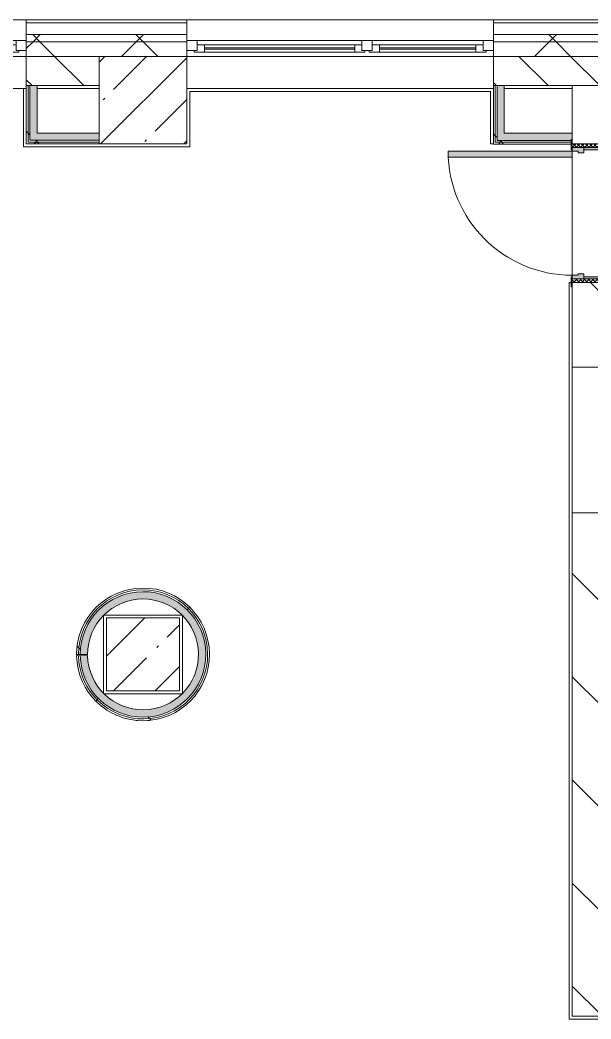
# Model space of a CAD drawing. Header units: millimetres. Extents: x 81494 to 296443, y -8553 to 29000.
# Drawn here: x 217050 to 220962, y 20500 to 27350 of the extents above; entities that cross this region are included whole.
import ezdxf

# ---------------------------------------------------------------- set-up
doc = ezdxf.new("R2010")
doc.units = ezdxf.units.MM
for name, color, linetype, lineweight, true_color in [('A-DOOR-5', 7, 'Continuous', 5, 0xe2e2e2), ('A-DOOR-6', 7, 'Continuous', 5, 0xaaaaaa), ('A-DOOR-FRAM-4', 7, 'Continuous', 5, 0xe2e2e2), ('A-DOOR-FRAM-5', 7, 'Continuous', 5, 0xaaaaaa), ('A-FLOR-2', 7, 'Continuous', 5, 0xaaaaaa), ('I-WALL-1', 7, 'Continuous', 5, 0xe7e7e7), ('I-WALL-2', 7, 'Continuous', 9, 0xe7e7e7)]:
    doc.layers.add(name, color=color, linetype=linetype, lineweight=lineweight, true_color=true_color)
for name, color, linetype, lineweight in [('A-GLAZ-3', 7, 'Continuous', 5), ('A-WALL', 7, 'Continuous', 9), ('A-WALL-4', 7, 'Continuous', 5), ('I-WALL-3', 7, 'Continuous', 5), ('S-COLS-1', 7, 'Continuous', 5)]:
    doc.layers.add(name, color=color, linetype=linetype, lineweight=lineweight)
pattern_1 = [(45, (169433.17, 0), (-353.5534, 353.5534), []), (135, (169433.17, 0), (-353.5534, -353.5534), [])]
pattern_2 = [(45, (169433.2, 0), (-530.33, 530.33), []), (135, (169433.2, 0), (-530.33, -530.33), [])]

# ---------------------------------------------------------------- blocks, each defined once
blk = doc.blocks.new('BSC_Колонна _Прямоугольная - 500х500-V250-1_3_4_птичка')
at = {"layer": 'S-COLS-1'}
h = blk.add_hatch(dxfattribs=at)
h.set_pattern_fill('FP_162', color=256, style=0, pattern_type=2)
h.set_pattern_definition([(45, (-48460, -23000), (-285.123, 285.123), []), (45, (-48174.88, -23000), (-285.123, 285.123), [504.031, -100.806, 16.764, -84.042])])
h.paths.add_polyline_path([(250, -250), (250, 250), (-250, 250), (-245.1, -250), (188.6, -250)])
for p, q in [((250, 250), (-250, 250)), ((-250, 250), (-250, -250)), ((250, -250), (250, 250)), ((-250, -250), (250, -250))]:
    blk.add_line(p, q, dxfattribs=at)
blk = doc.blocks.new('120_Окно_СКБ_2Ст - 120_Окно_СКБ_2Ст 3100х2500 _мал_створка слева_-22273855-1_3_4_птичка')
at = {"layer": 'A-GLAZ-3'}
for p, q in [((-1550, -75), (-1550, -5)), ((-1550, -5), (-1480, -5)), ((1550, -5), (-1550, -5)), ((-1480, -5), (-1480, -75)), ((650, -35), (-1480, -35)), ((-1480, -35), (-1480, -75)), ((-1430, -85), (-1430, -35)), ((-1430, -55), (600, -55)), ((600, -65), (-1430, -65)), ((600, -85), (600, -35)), ((650, -75), (650, -5)), ((650, -5), (720, -5)), ((650, -75), (650, -35)), ((720, -5), (720, -75)), ((1480, -35), (720, -35)), ((720, -35), (720, -75)), ((770, -85), (770, -35)), ((770, -55), (1430, -55)), ((1430, -65), (770, -65)), ((1430, -85), (1430, -35)), ((1480, -75), (1480, -5)), ((1480, -5), (1550, -5)), ((1480, -75), (1480, -35)), ((1550, -5), (1550, -75)), ((-1480, -75), (-1550, -75)), ((-1550, -75), (-1500, -75)), ((-1480, -75), (-1500, -75)), ((-1500, -75), (-1500, -85)), ((-1500, -85), (670, -85)), ((670, -85), (-1500, -85)), ((720, -75), (650, -75)), ((670, -75), (650, -75)), ((670, -75), (700, -75)), ((670, -85), (670, -75)), ((720, -75), (700, -75)), ((700, -75), (700, -85)), ((700, -85), (1500, -85)), ((1500, -85), (700, -85)), ((1550, -75), (1480, -75)), ((1500, -75), (1480, -75)), ((1500, -75), (1550, -75)), ((1500, -85), (1500, -75))]:
    blk.add_line(p, q, dxfattribs=at)
blk = doc.blocks.new('120_Окно_СКБ_2Ст - 120_Окно_СКБ_2Ст 2100х2400 _мал створка справа_-19092174-1_3_4_птичка')
at = {"layer": 'A-GLAZ-3'}
for p, q in [((-1050, -75), (-1050, -5)), ((-1050, -5), (-980, -5)), ((1050, -5), (-1050, -5)), ((-980, -5), (-980, -75)), ((150, -35), (-980, -35)), ((-980, -35), (-980, -75)), ((-930, -85), (-930, -35)), ((-930, -55), (100, -55)), ((100, -65), (-930, -65)), ((100, -85), (100, -35)), ((150, -75), (150, -5)), ((150, -5), (220, -5)), ((150, -75), (150, -35)), ((220, -5), (220, -75)), ((980, -35), (220, -35)), ((220, -35), (220, -75)), ((270, -85), (270, -35)), ((270, -55), (930, -55)), ((930, -65), (270, -65)), ((930, -85), (930, -35)), ((980, -75), (980, -5)), ((980, -5), (1050, -5)), ((980, -75), (980, -35)), ((1050, -5), (1050, -75)), ((-980, -75), (-1050, -75)), ((-1050, -75), (-1000, -75)), ((-980, -75), (-1000, -75)), ((-1000, -75), (-1000, -85)), ((-1000, -85), (170, -85)), ((170, -85), (-1000, -85)), ((220, -75), (150, -75)), ((170, -75), (150, -75)), ((170, -75), (200, -75)), ((170, -85), (170, -75)), ((220, -75), (200, -75)), ((200, -75), (200, -85)), ((200, -85), (1000, -85)), ((1000, -85), (200, -85)), ((1050, -75), (980, -75)), ((1000, -75), (980, -75)), ((1000, -75), (1050, -75)), ((1000, -85), (1000, -75))]:
    blk.add_line(p, q, dxfattribs=at)
blk = doc.blocks.new('110_Дверь_СКБ_1Ст_Внутренняя1 - Д-26л 950х2100 EIW30-32941023-1_3_4_птичка')
at = {"layer": 'A-DOOR-5'}
h = blk.add_hatch(color=256, dxfattribs=at)
h.paths.add_polyline_path([(-437.5, 94), (-437.5, 20), (-402.5, 20), (-407.2, 60), (-412.5, 65.8), (-412.5, 100), (-437.5, 94.9)])
h.paths.add_polyline_path([(427.5, 44), (427.5, 20), (462.5, 20), (462.5, 100), (437.5, 100), (437.5, 60), (427.5, 60)])
at = {"layer": 'A-DOOR-6'}
h = blk.add_hatch(dxfattribs=at)
h.set_pattern_fill('FP_6', color=256, style=0, pattern_type=2)
h.set_pattern_definition([(135, (1826.41, 164.685), (-14.14214, -14.14214), []), (225, (1826.41, 164.685), (14.14214, -14.14214), [])])
h.paths.add_polyline_path([(462.5, -100), (487.5, -100), (487.5, 100), (462.5, 100)])
at = {"layer": 'A-DOOR-FRAM-4'}
for points in [[(397.5, 100), (437.5, 100), (437.5, 950), (397.5, 950), (397.5, 120)], [(-492.5, 102.9), (-492.5, 100), (-422.5, 100), (-422.5, 108), (-492.5, 108)], [(447.5, 100), (517.5, 100), (517.5, 108), (447.5, 108)], [(-437.5, -100), (-422.5, -100), (-422.5, 20), (-437.5, 20)], [(447.5, -100), (462.5, -100), (462.5, 20), (447.5, 20)], [(-492.5, -100), (-492.5, -108), (-422.5, -108), (-422.5, -100), (-462.5, -100)], [(447.5, -100), (447.5, -108), (517.5, -108), (517.5, -100), (462.5, -100)]]:
    blk.add_hatch(color=256, dxfattribs=at).paths.add_polyline_path(points)
at = {"layer": 'A-DOOR-FRAM-5'}
h = blk.add_hatch(dxfattribs=at)
h.set_pattern_fill('FP_7', color=256, style=0, pattern_type=2)
h.set_pattern_definition([(45, (-296.384, 164.685), (-14.1421, 14.1421), []), (135, (-296.384, 164.685), (-14.1421, -14.1421), [])])
h.paths.add_polyline_path([(-462.5, -100), (-437.5, -100), (-443.3, 100), (-462.5, 100)])
at = {"layer": 'A-DOOR-6'}
for p, q in [((437.5, 950), (397.5, 950)), ((397.5, 950), (397.5, 100)), ((437.5, 100), (437.5, 950)), ((397.5, 100), (437.5, 100))]:
    blk.add_line(p, q, dxfattribs=at)
blk.add_arc((437.5, 100), 850, 90, 180, dxfattribs=at)
at = {"layer": 'A-DOOR-FRAM-5'}
for p, q in [((-422.5, 108), (-492.5, 108)), ((-492.5, 108), (-492.5, 100)), ((-492.5, 100), (-422.5, 100)), ((-437.5, 100), (-462.5, 100)), ((-462.5, 100), (-462.5, -100)), ((-412.5, 100), (-437.5, 100)), ((-437.5, 100), (-437.5, 20)), ((-437.5, -100), (-437.5, 100)), ((-422.5, 100), (-437.5, 100)), ((-437.5, 100), (-437.5, 99)), ((-437.5, 99), (-422.5, 99)), ((-422.5, 100), (-422.5, 108)), ((-422.5, 99), (-422.5, 100)), ((-412.5, 60), (-412.5, 100)), ((437.5, 100), (437.5, 60)), ((462.5, 100), (437.5, 100)), ((517.5, 108), (447.5, 108)), ((447.5, 108), (447.5, 100)), ((462.5, 100), (447.5, 100)), ((447.5, 100), (447.5, 99)), ((447.5, 100), (517.5, 100)), ((447.5, 99), (462.5, 99)), ((462.5, 20), (462.5, 100)), ((487.5, 100), (462.5, 100)), ((462.5, 100), (462.5, -100)), ((462.5, 99), (462.5, 100)), ((487.5, -100), (487.5, 100)), ((517.5, 100), (517.5, 108)), ((-437.5, 20), (-402.5, 20)), ((-422.5, 20), (-437.5, 20)), ((-437.5, 20), (-437.5, -100)), ((-422.5, -100), (-422.5, 20)), ((-402.5, 60), (-412.5, 60)), ((-402.5, 20), (-402.5, 60)), ((437.5, 60), (427.5, 60)), ((427.5, 60), (427.5, 20)), ((427.5, 20), (462.5, 20)), ((462.5, 20), (447.5, 20)), ((447.5, 20), (447.5, -100)), ((462.5, -100), (462.5, 20)), ((-422.5, -100), (-492.5, -100)), ((-492.5, -100), (-492.5, -108)), ((-492.5, -108), (-422.5, -108)), ((-462.5, -100), (-437.5, -100)), ((-437.5, -100), (-422.5, -100)), ((-422.5, -108), (-422.5, -100)), ((447.5, -100), (462.5, -100)), ((517.5, -100), (447.5, -100)), ((447.5, -100), (447.5, -108)), ((447.5, -108), (517.5, -108)), ((462.5, -100), (487.5, -100)), ((517.5, -108), (517.5, -100))]:
    blk.add_line(p, q, dxfattribs=at)
blk = doc.blocks.new('DOR_Проход в стене_Прямоугольный - 1000x1500-23441848-1_3_4_птичка')
at = {"layer": 'A-DOOR-6'}
for p, q in [((500, 100), (-500, 100)), ((500, -100), (-500, -100))]:
    blk.add_line(p, q, dxfattribs=at)

msp = doc.modelspace()

# ---------------------------------------------------------------- hatches: boundary and pattern name
at = {"layer": 'A-WALL-4'}
h = msp.add_hatch(dxfattribs=at)
h.set_pattern_fill('FP_116', color=256, style=0, pattern_type=2)
h.set_pattern_definition(pattern_1)
h.paths.add_polyline_path([(254066.1, 27200), (254403.2, 27200), (254403.2, 27250), (249783.2, 27250), (249783.2, 27200), (253138, 27200)])
h.paths.add_polyline_path([(242929.7, 27200), (243683.2, 27200), (243683.2, 27250), (242343.2, 27250), (242343.2, 27200)])
h.paths.add_polyline_path([(239217.6, 27200), (240243.2, 27200), (240243.2, 27250), (237643.2, 27250), (237643.2, 27200), (238289.5, 27200)])
h.paths.add_polyline_path([(245783.2, 27200), (246683.2, 27200), (246683.2, 27250), (245783.2, 27250), (245783.2, 27210)])
h.paths.add_polyline_path([(229438.2, 27200), (230493.2, 27200), (230493.2, 27250), (229438.2, 27250), (229438.2, 27210)])
h.paths.add_polyline_path([(226983.2, 27200), (227138.2, 27200), (227138.2, 27250), (226293.2, 27250), (226293.2, 27200), (226783.2, 27200)])
h.paths.add_polyline_path([(236543.2, 27200), (236543.2, 27250), (235593.2, 27250), (235593.2, 27200), (236433.5, 27200)])
h.paths.add_polyline_path([(220293.2, 27200), (221193.2, 27200), (221193.2, 27250), (220293.2, 27250), (220293.2, 27210)])
h.paths.add_polyline_path([(224193.2, 27200), (224193.2, 27250), (223293.2, 27250), (223293.2, 27200), (223593.2, 27200)])
h.paths.add_polyline_path([(212304.6, 27200), (213993.2, 27200), (213993.2, 27250), (211593.2, 27250), (211593.2, 27200), (212213.2, 27200)])
h.paths.add_polyline_path([(217093.2, 27200), (218193.2, 27200), (218193.2, 27250), (217093.2, 27250), (217093.2, 27210)])
h = msp.add_hatch(dxfattribs=at)
h.set_pattern_fill('FP_116', color=256, style=0, pattern_type=2)
h.set_pattern_definition(pattern_1)
h.paths.add_polyline_path([(212193.2, 27100), (213993.2, 27100), (213993.2, 27200), (211593.2, 27200), (211593.2, 27100)])
h.paths.add_polyline_path([(254066.1, 27100), (254403.2, 27100), (254398.6, 27200), (249783.2, 27198.1), (249783.2, 27100), (253533.2, 27100)])
h.paths.add_polyline_path([(229937.2, 27100), (230493.2, 27100), (230493.2, 27200), (229438.2, 27200), (229438.2, 27100), (229593.2, 27100)])
h.paths.add_polyline_path([(235593.2, 27100), (236511.2, 27102), (236511.2, 27110), (236543.2, 27110), (236543.2, 27200), (235593.2, 27200), (235593.2, 27140)])
h.paths.add_polyline_path([(217093.2, 27100), (218193.2, 27100), (218193.2, 27200), (217093.2, 27200), (217093.2, 27139.7)])
h.paths.add_polyline_path([(220293.2, 27100), (221193.2, 27100), (221193.2, 27200), (220293.2, 27200), (220293.2, 27140)])
h.paths.add_polyline_path([(246683.2, 27100), (246683.2, 27200), (245783.2, 27200), (245783.2, 27100), (246641.8, 27100)])
h.paths.add_polyline_path([(237675.2, 27100), (240243.2, 27100), (240243.2, 27200), (237643.2, 27200), (237643.2, 27110), (237675.2, 27110), (237675.2, 27102), (237643.2, 27100)])
h.paths.add_polyline_path([(223293.2, 27100), (224193.2, 27100), (224193.2, 27200), (223293.2, 27200), (223293.2, 27140)])
h.paths.add_polyline_path([(227138.2, 27100), (227138.2, 27200), (226293.2, 27200), (226293.2, 27100), (226983.2, 27100)])
h.paths.add_polyline_path([(242973.2, 27100), (243683.2, 27100), (243683.2, 27200), (242343.2, 27200), (242343.2, 27100), (242929.7, 27100)])
h = msp.add_hatch(dxfattribs=at)
h.set_pattern_fill('FP_127', color=256, style=0, pattern_type=2)
h.set_pattern_definition([(135, (169433.17, 0), (-176.7767, -176.7767), [])])
h.paths.add_polyline_path([(220593.2, 26900), (221193.2, 26900), (221193.2, 27100), (220293.2, 27100), (220293.2, 26900)])
h.paths.add_polyline_path([(236193.2, 26900), (236493.2, 26900), (236493.2, 27100), (236193.2, 27100), (236193.2, 27091.9)])
h.paths.add_polyline_path([(212702.3, 26900), (213993.2, 26900), (213993.2, 27100), (212193.2, 27100), (212193.2, 26900), (212304.6, 26900)])
h.paths.add_polyline_path([(250083.2, 26900), (250083.2, 27100), (249783.2, 27100), (249783.2, 26900)])
h.paths.add_polyline_path([(245861.4, 26900), (246183.2, 26900), (246183.2, 27100), (245783.2, 27100), (245783.2, 26900)])
h.paths.add_polyline_path([(223293.2, 26900), (223593.2, 26900), (223593.2, 27100), (223293.2, 27100), (223293.2, 26969.4)])
h.paths.add_polyline_path([(217593.2, 26900), (217593.2, 27100), (217093.2, 27100), (217093.2, 26900)])
h.paths.add_polyline_path([(226293.2, 26900), (227138.2, 26900), (227138.2, 27100), (226293.2, 27100)])
h.paths.add_polyline_path([(243683.2, 26900), (243683.2, 27100), (243473.2, 27100), (243473.2, 26900)])
h.paths.add_polyline_path([(242973.2, 26900), (242973.2, 27100), (242343.2, 27100), (242343.2, 26900), (242929.7, 26900)])
h.paths.add_polyline_path([(229593.2, 26900), (229593.2, 27100), (229438.2, 27100), (229438.2, 26900)])
h.paths.add_polyline_path([(239743.2, 26900), (239743.2, 27100), (237643.2, 27100), (237843.2, 26900), (239217.6, 26900)])
h.paths.add_polyline_path([(237843.2, 26900), (237639.2, 27100), (237643.2, 26900), (237825, 26900)])
h.paths.add_polyline_path([(230493.2, 26900), (230493.2, 27100), (230193.2, 27100), (230193.2, 26900)])
at = {"layer": 'I-WALL-1'}
for points in [[(217168.2, 26525), (217168.2, 26900), (217118.2, 26900), (217118.2, 26525)], [(217509.6, 26525), (217593.2, 26525), (217593.2, 26575), (217168.2, 26575), (217168.2, 26525), (217493.5, 26525)], [(217881.1, 22570.2), (217953.7, 22574.3), (218024.6, 22590.6), (218098.8, 22623), (218167.5, 22670.4), (218223.5, 22726.9), (218267.2, 22790.9), (218296.4, 22855), (218310.4, 22895.9), (218321.9, 22969.6), (218319, 23052.9), (218300.5, 23133.7), (218283.5, 23180.3), (218234.2, 23259.9), (218194.6, 23305.7), (218135.2, 23354.3), (218069.3, 23391.1), (217998.6, 23415.7), (217925.1, 23427.6), (217840.5, 23425.2), (217776.3, 23412.3), (217707.4, 23386.2), (217642.3, 23347.4), (217608.2, 23322.1), (217558.1, 23269.4), (217517.5, 23209.1), (217485.2, 23133.7), (217469.3, 23072.5), (217464.6, 23000), (217513.2, 23000.8), (217520.6, 23072.6), (217537.5, 23133.7), (217584, 23218.3), (217627.9, 23270), (217666.6, 23303.9), (217731.4, 23342.4), (217800.8, 23367.1), (217872.9, 23377.9), (217925.1, 23377.5), (217998.6, 23363.6), (218064.7, 23337.4), (218100.4, 23318.5), (218163.2, 23266), (218201.5, 23221.5), (218234.2, 23167.7), (218260.5, 23094.2), (218271.3, 23037.6), (218271.3, 22965.9), (218256.4, 22891.4), (218234.2, 22833.5), (218203.1, 22780.2), (218143.2, 22715.5), (218081.7, 22671.8), (218024.6, 22644.9), (217953.7, 22626.4), (217915.6, 22620.7), (217847.7, 22622.7), (217781.3, 22636.8), (217714.7, 22664.9), (217643.2, 22715.7), (217611.3, 22745.2), (217570.4, 22799.4), (217536.7, 22870.8), (217519.2, 22937.7), (217513.2, 22992.8), (217463.2, 22991.8), (217470.8, 22919.5), (217495.1, 22839.5), (217539.9, 22757.6), (217569.3, 22718.1), (217636.1, 22657.1), (217701.1, 22617), (217756.4, 22593.6), (217823.7, 22576.7), (217872.8, 22571.1)]]:
    msp.add_hatch(color=256, dxfattribs=at).paths.add_polyline_path(points)
at = {"layer": 'I-WALL-2'}
for points in [[(220368.2, 26524), (220368.2, 26900), (220318.2, 26900), (220318.2, 26524)], [(220813.2, 26524), (220825.2, 26524), (220825.2, 26530), (220833.2, 26530), (220833.2, 26574), (220368.2, 26574), (220368.2, 26524), (220656.9, 26524)]]:
    msp.add_hatch(color=256, dxfattribs=at).paths.add_polyline_path(points)
at = {"layer": 'I-WALL-3'}
h = msp.add_hatch(dxfattribs=at)
h.set_pattern_fill('FP_214', color=256, style=0, pattern_type=2)
h.set_pattern_definition(pattern_2)
h.paths.add_polyline_path([(217093.2, 26500), (217105.7, 26500), (217105.7, 26900), (217093.2, 26900), (217093.2, 26575)])
h = msp.add_hatch(dxfattribs=at)
h.set_pattern_fill('FP_214', color=256, style=0, pattern_type=2)
h.set_pattern_definition(pattern_2)
h.paths.add_polyline_path([(217105.7, 26512.5), (217118.2, 26512.5), (217118.2, 26900), (217105.7, 26900), (217105.7, 26575)])
h = msp.add_hatch(dxfattribs=at)
h.set_pattern_fill('FP_214', color=256, style=0, pattern_type=2)
h.set_pattern_definition(pattern_2)
h.paths.add_polyline_path([(220305.7, 26499), (220305.7, 26900), (220293.2, 26900), (220293.2, 26499)])
h = msp.add_hatch(dxfattribs=at)
h.set_pattern_fill('FP_214', color=256, style=0, pattern_type=2)
h.set_pattern_definition(pattern_2)
h.paths.add_polyline_path([(220305.7, 26511.5), (220318.2, 26511.5), (220318.2, 26900), (220305.7, 26900), (220305.7, 26539.9)])
h = msp.add_hatch(dxfattribs=at)
h.set_pattern_fill('FP_126', color=256, style=0, pattern_type=2)
h.set_pattern_definition([(135, (169433.17, 0), (-353.5534, -353.5534), [])])
h.paths.add_polyline_path([(221033.2, 20520), (221033.2, 23970), (220833.2, 23970), (220833.2, 20520), (220844.6, 20520)])
h.paths.add_polyline_path([(220833.2, 24970), (221033.2, 24970), (221033.2, 25550), (220833.2, 25550), (220833.2, 25480.8)])
h.paths.add_polyline_path([(220926, 26500), (221033.2, 26500), (221033.2, 26900), (220833.2, 26895.5), (220833.2, 26500)])
h = msp.add_hatch(dxfattribs=at)
h.set_pattern_fill('FP_214', color=256, style=0, pattern_type=2)
h.set_pattern_definition(pattern_2)
h.paths.add_polyline_path([(217168.2, 26500), (217593.2, 26500), (217593.2, 26512.5), (217105.7, 26509.4), (217105.7, 26500), (217126.1, 26500)])
h = msp.add_hatch(dxfattribs=at)
h.set_pattern_fill('FP_214', color=256, style=0, pattern_type=2)
h.set_pattern_definition(pattern_2)
h.paths.add_polyline_path([(217486.8, 26512.5), (217593.2, 26512.5), (217593.2, 26525), (217118.2, 26525), (217118.2, 26512.5), (217168.2, 26512.5)])
h = msp.add_hatch(dxfattribs=at)
h.set_pattern_fill('FP_214', color=256, style=0, pattern_type=2)
h.set_pattern_definition(pattern_2)
h.paths.add_polyline_path([(220813.2, 26499), (220825.2, 26500), (220825.2, 26511.5), (220305.7, 26508.4), (220305.7, 26499), (220656.9, 26499)])
h = msp.add_hatch(dxfattribs=at)
h.set_pattern_fill('FP_214', color=256, style=0, pattern_type=2)
h.set_pattern_definition(pattern_2)
h.paths.add_polyline_path([(220656.9, 26511.5), (220825.2, 26511.7), (220825.2, 26524), (220318.2, 26524), (220318.2, 26511.5), (220368.2, 26511.5)])
h = msp.add_hatch(dxfattribs=at)
h.set_pattern_fill('FP_214', color=256, style=0, pattern_type=2)
h.set_pattern_definition(pattern_2)
h.paths.add_polyline_path([(217862.2, 22546.1), (217955.5, 22550.5), (218031.8, 22568), (218106.5, 22599.7), (218167.4, 22638.7), (218216.2, 22681.1), (218262.6, 22735.9), (218298.4, 22794.2), (218326.3, 22861.9), (218343, 22934.1), (218346.6, 23021), (218332.6, 23112), (218308.3, 23182.4), (218275.8, 23243.5), (218233.7, 23299.8), (218172.1, 23357.5), (218113.6, 23396.3), (218055.4, 23423.8), (217998.8, 23442.3), (217925.4, 23453.6), (217835.2, 23450.1), (217769.6, 23437.1), (217702.2, 23412.3), (217624.4, 23365.5), (217573.2, 23322.1), (217517.5, 23254), (217487.6, 23204.3), (217457, 23124.8), (217444.2, 23072.7), (217439.7, 23000), (217450.7, 23000), (217464.6, 23103.7), (217487.6, 23173.2), (217517.5, 23231.4), (217558.1, 23287.5), (217608.2, 23337.6), (217666.6, 23379.4), (217758.8, 23420), (217800.8, 23432.5), (217872.9, 23442), (217975.7, 23433.2), (218050.7, 23411.9), (218113.3, 23382.1), (218177, 23337.4), (218232, 23282.2), (218274.1, 23222.2), (218306.1, 23154.7), (218326.2, 23083), (218333.7, 23040.4), (218329.3, 22934.8), (218311.5, 22860.7), (218286.9, 22801.1), (218252.1, 22743.1), (218205.3, 22687.8), (218143.2, 22636.4), (218081.4, 22600.8), (218009.3, 22574.3), (217930.5, 22560.5), (217847.7, 22561.4), (217781.3, 22573.4), (217710.5, 22598.6), (217643.2, 22636.7), (217588.1, 22681.4), (217536.7, 22740.4), (217507.7, 22783.7), (217470.8, 22873.3), (217457.9, 22923.3), (217445.7, 22991.5), (217438.3, 22991.3), (217445.9, 22916.6), (217478.7, 22816), (217510.7, 22756.1), (217563.3, 22688.9), (217614.4, 22642.2), (217673.6, 22603.1), (217739, 22573.3), (217806.4, 22554.5), (217861.5, 22546.2)])
h = msp.add_hatch(dxfattribs=at)
h.set_pattern_fill('FP_214', color=256, style=0, pattern_type=2)
h.set_pattern_definition(pattern_2)
h.paths.add_polyline_path([(217880.8, 22557.7), (217982.8, 22568.2), (218056.9, 22590.6), (218122, 22623), (218186.1, 22670.4), (218223, 22706.2), (218266.3, 22763.3), (218300.1, 22827.1), (218325.8, 22913.2), (218334.4, 22966.8), (218333.7, 23041.6), (218313.7, 23133.7), (218283.5, 23205.5), (218245.9, 23265.2), (218194.6, 23322.2), (218125.8, 23374.6), (218069.3, 23404.5), (217998.6, 23428.4), (217925.1, 23440), (217850.8, 23439.1), (217774.4, 23424.8), (217703.9, 23398.4), (217642.3, 23362.9), (217584, 23314.6), (217533.9, 23255.9), (217493.5, 23186.3), (217469.3, 23122), (217456.8, 23072.7), (217450.7, 23000), (217463.2, 23000), (217470.8, 23078.1), (217493.5, 23155.9), (217533.9, 23233.6), (217565.5, 23277.3), (217620.8, 23331.4), (217688.2, 23376.4), (217746.8, 23403.2), (217800.8, 23420), (217872.9, 23429.5), (217975.7, 23420.5), (218040.4, 23402.5), (218100.4, 23375.4), (218163.2, 23333), (218214.7, 23283.6), (218259.7, 23222.2), (218292.8, 23154.7), (218310.4, 23100.6), (218321.3, 23037.6), (218319, 22949.4), (218308.3, 22889.9), (218286.9, 22827.1), (218234.2, 22740.5), (218206.3, 22705.4), (218143.2, 22651.2), (218081.7, 22614.4), (218010.7, 22587.4), (217936.4, 22573.3), (217847.7, 22574), (217779.3, 22586.9), (217714.7, 22610.4), (217647.8, 22648.8), (217606.3, 22680.7), (217553.7, 22737.9), (217510.7, 22806.6), (217490.2, 22850.2), (217469.3, 22933.5), (217458.5, 22991.7), (217450.8, 22991.6), (217464.6, 22895.5), (217490.4, 22820.4), (217521.5, 22762.1), (217563.3, 22706.5), (217614.4, 22657.3), (217693.2, 22607), (217764.1, 22578.3), (217823.7, 22564.1), (217872.8, 22558.6)])
at = {"layer": 'S-COLS-1'}
h = msp.add_hatch(dxfattribs=at)
h.set_pattern_fill('FP_96', color=256, style=0, pattern_type=2)
h.set_pattern_definition([(45, (169433.17, 0), (-285.123, 285.123), []), (45, (169718.3, 0), (-285.123, 285.123), [504.031, -100.806, 16.764, -84.042])])
h.paths.add_polyline_path([(217777.5, 26500), (218193.2, 26500), (218193.2, 27100), (217593.2, 27100), (217593.2, 26500), (217707.4, 26500)])

# ---------------------------------------------------------------- linework, layer by layer
at = {"layer": 'A-FLOR-2'}
for p, q in [((217073.2, 26480), (217073.2, 26880)), ((220273.2, 26860), (218213.2, 26860)), ((218213.2, 26860), (218213.2, 26480)), ((220273.2, 26500), (220273.2, 26860)), ((218213.2, 26480), (217073.2, 26480)), ((220294.2, 26500), (220273.2, 26500)), ((220813.2, 20500), (220813.2, 25550)), ((220813.2, 25550), (220825.2, 25550)), ((217623.2, 23265.4), (217623.2, 22734.2)), ((218159.6, 23270), (217627.9, 23270)), ((218163.2, 22733.3), (218163.2, 23266)), ((217627.7, 22730), (218160.3, 22730)), ((227343.2, 20500), (220813.2, 20500))]:
    msp.add_line(p, q, dxfattribs=at)
for start, end in [(180, 180.91321), (245.51396, 246.83006), (253.98466, 256.37721), (262.7207, 265.31949), (272.48204, 275.47151)]:
    msp.add_arc((217893.2, 22998.6), 453.6, start, end, dxfattribs=at)
at = {"layer": 'A-WALL'}
for p, q in [((218193.2, 27330), (217093.2, 27330)), ((221193.2, 27330), (220293.2, 27330)), ((218193.2, 27250), (217093.2, 27250)), ((218193.2, 27200), (217093.2, 27200)), ((221193.2, 27250), (220293.2, 27250)), ((221193.2, 27200), (220293.2, 27200)), ((217593.2, 27100), (217093.2, 27100)), ((217093.2, 27100), (217593.2, 27100)), ((221193.2, 27100), (220293.2, 27100)), ((220293.2, 27100), (221193.2, 27100)), ((217105.7, 26900), (217105.7, 26512.5)), ((217118.2, 26900), (217118.2, 26525)), ((220305.7, 26511.5), (220305.7, 26900)), ((220318.2, 26524), (220318.2, 26900)), ((221033.2, 26900), (220833.2, 26900)), ((217105.7, 26512.5), (217593.2, 26512.5)), ((217118.2, 26525), (217593.2, 26525)), ((220825.2, 26511.5), (220305.7, 26511.5)), ((220825.2, 26524), (220318.2, 26524))]:
    msp.add_line(p, q, dxfattribs=at)
for radius in [442.5, 430]:
    msp.add_arc((217893.2, 23000), radius, 181.09218, 180, dxfattribs=at)
at = {"layer": 'A-WALL-4'}
for p, q in [((211593.2, 27350), (236543.2, 27350)), ((217093.2, 27350), (217093.2, 27100)), ((218193.2, 27100), (218193.2, 27350)), ((220293.2, 27350), (220293.2, 27100)), ((217093.2, 27100), (213993.2, 27100)), ((217093.2, 27100), (217093.2, 26900)), ((217593.2, 26900), (217593.2, 27100)), ((220293.2, 27100), (217593.2, 27100)), ((220293.2, 27100), (220293.2, 26900)), ((217168.2, 26900), (217593.2, 26900)), ((220368.2, 26900), (220833.2, 26900))]:
    msp.add_line(p, q, dxfattribs=at)
at = {"layer": 'I-WALL-3'}
for p, q in [((213993.2, 27100), (217093.2, 27100)), ((218193.2, 27100), (220293.2, 27100)), ((217093.8, 26880), (212213.2, 26880)), ((217168.2, 26900), (217093.2, 26900)), ((217093.2, 26900), (217093.2, 26500)), ((217168.2, 26575), (217168.2, 26900)), ((217593.2, 26880), (217168.2, 26880)), ((220293.2, 26880), (218193.2, 26880)), ((220293.2, 26900), (220293.2, 26499)), ((220368.2, 26900), (220293.2, 26900)), ((220368.2, 26574), (220368.2, 26900)), ((220833.2, 26880), (220368.2, 26880)), ((220833.2, 26900), (220833.2, 26530)), ((217593.2, 26575), (217168.2, 26575)), ((217593.2, 26500), (217593.2, 26575)), ((220833.2, 26574), (220368.2, 26574)), ((220833.2, 26530), (220833.2, 26574)), ((217093.2, 26500), (217593.2, 26500)), ((220293.2, 26499), (220825.2, 26499)), ((220833.2, 25600), (220833.2, 26410)), ((220833.2, 25520), (220833.2, 20520)), ((220833.2, 24970), (221033.2, 24970)), ((225283.2, 23970), (220833.2, 23970)), ((217438.2, 23000), (217513.2, 23000)), ((217513.2, 22992.8), (217438.3, 22991.3)), ((220833.2, 20520), (227363.2, 20520))]:
    msp.add_line(p, q, dxfattribs=at)
for radius in [455, 380]:
    msp.add_arc((217893.2, 23000), radius, 181.09218, 180, dxfattribs=at)
at = {"layer": 'S-COLS-1'}
for p, q in [((218193.2, 27100), (217593.2, 27100)), ((217593.2, 27100), (217593.2, 26900)), ((218193.2, 26500), (218193.2, 27100)), ((217593.2, 26900), (217593.2, 26500)), ((217593.2, 26500), (218193.2, 26500))]:
    msp.add_line(p, q, dxfattribs=at)

# ---------------------------------------------------------------- block references
at = {"layer": 'A-DOOR-6', "rotation": 89.9999999999999}
for name, p in [('110_Дверь_СКБ_1Ст_Внутренняя1 - Д-26л 950х2100 EIW30-32941023-1_3_4_птичка', (220933.2, 26012.5)), ('DOR_Проход в стене_Прямоугольный - 1000x1500-23441848-1_3_4_птичка', (220933.2, 24470))]:
    msp.add_blockref(name, p, dxfattribs=at)
at = {"layer": 'A-GLAZ-3'}
for name, p in [('120_Окно_СКБ_2Ст - 120_Окно_СКБ_2Ст 3100х2500 _мал_створка слева_-22273855-1_3_4_птичка', (215543.2, 27215)), ('120_Окно_СКБ_2Ст - 120_Окно_СКБ_2Ст 2100х2400 _мал створка справа_-19092174-1_3_4_птичка', (219243.2, 27215))]:
    msp.add_blockref(name, p, dxfattribs=at)
at = {"layer": 'S-COLS-1'}
msp.add_blockref('BSC_Колонна _Прямоугольная - 500х500-V250-1_3_4_птичка', (217893.2, 23000), dxfattribs=at)

doc.saveas('drawing.dxf')
